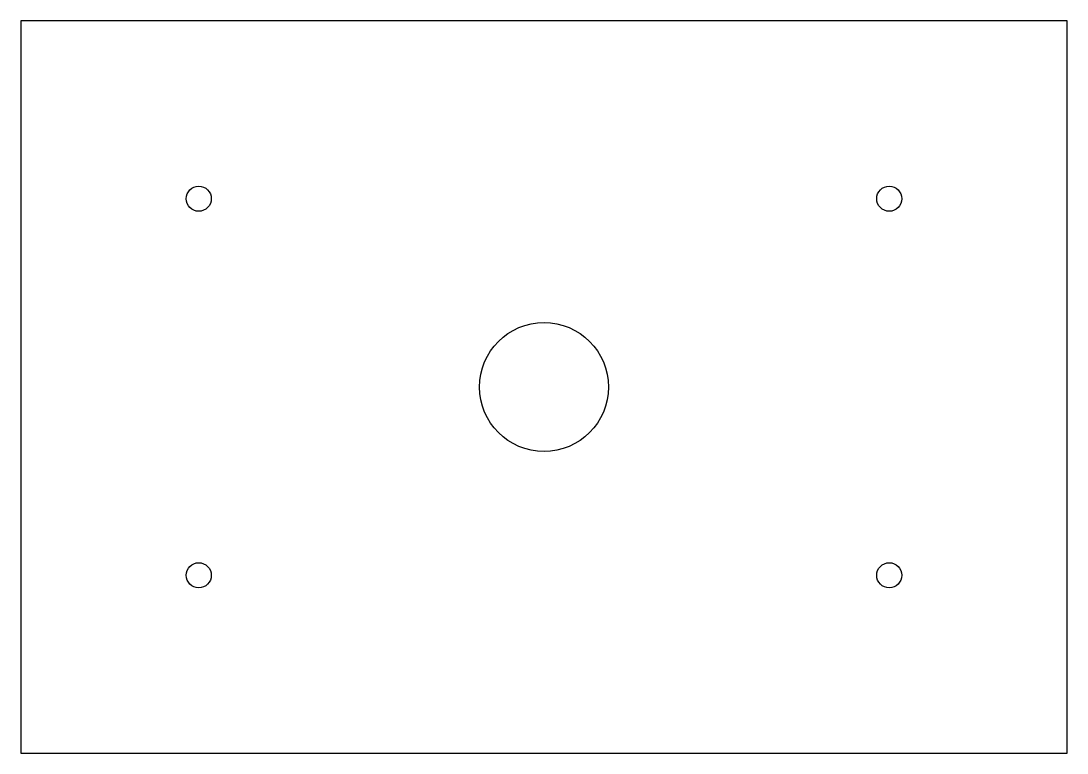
# Model space of a CAD drawing. Header units: metres. Extents: x 0 to 250, y 0 to 175.
import ezdxf

# ---------------------------------------------------------------- set-up
doc = ezdxf.new("R2010")
doc.units = ezdxf.units.M

msp = doc.modelspace()

# ---------------------------------------------------------------- linework, layer by layer
at = {"layer": 'CUT'}
for p, q in [((250, 175), (0, 175)), ((0, 175), (0, 0)), ((250, 0), (250, 175)), ((0, 0), (250, 0))]:
    msp.add_line(p, q, dxfattribs=at)
at = {"layer": 'HOLES'}
for centre, radius in [((42.5, 132.5), 3), ((207.5, 132.5), 3), ((125, 87.5), 15.4), ((42.5, 42.5), 3), ((207.5, 42.5), 3)]:
    msp.add_circle(centre, radius, dxfattribs=at)

doc.saveas('drawing.dxf')
